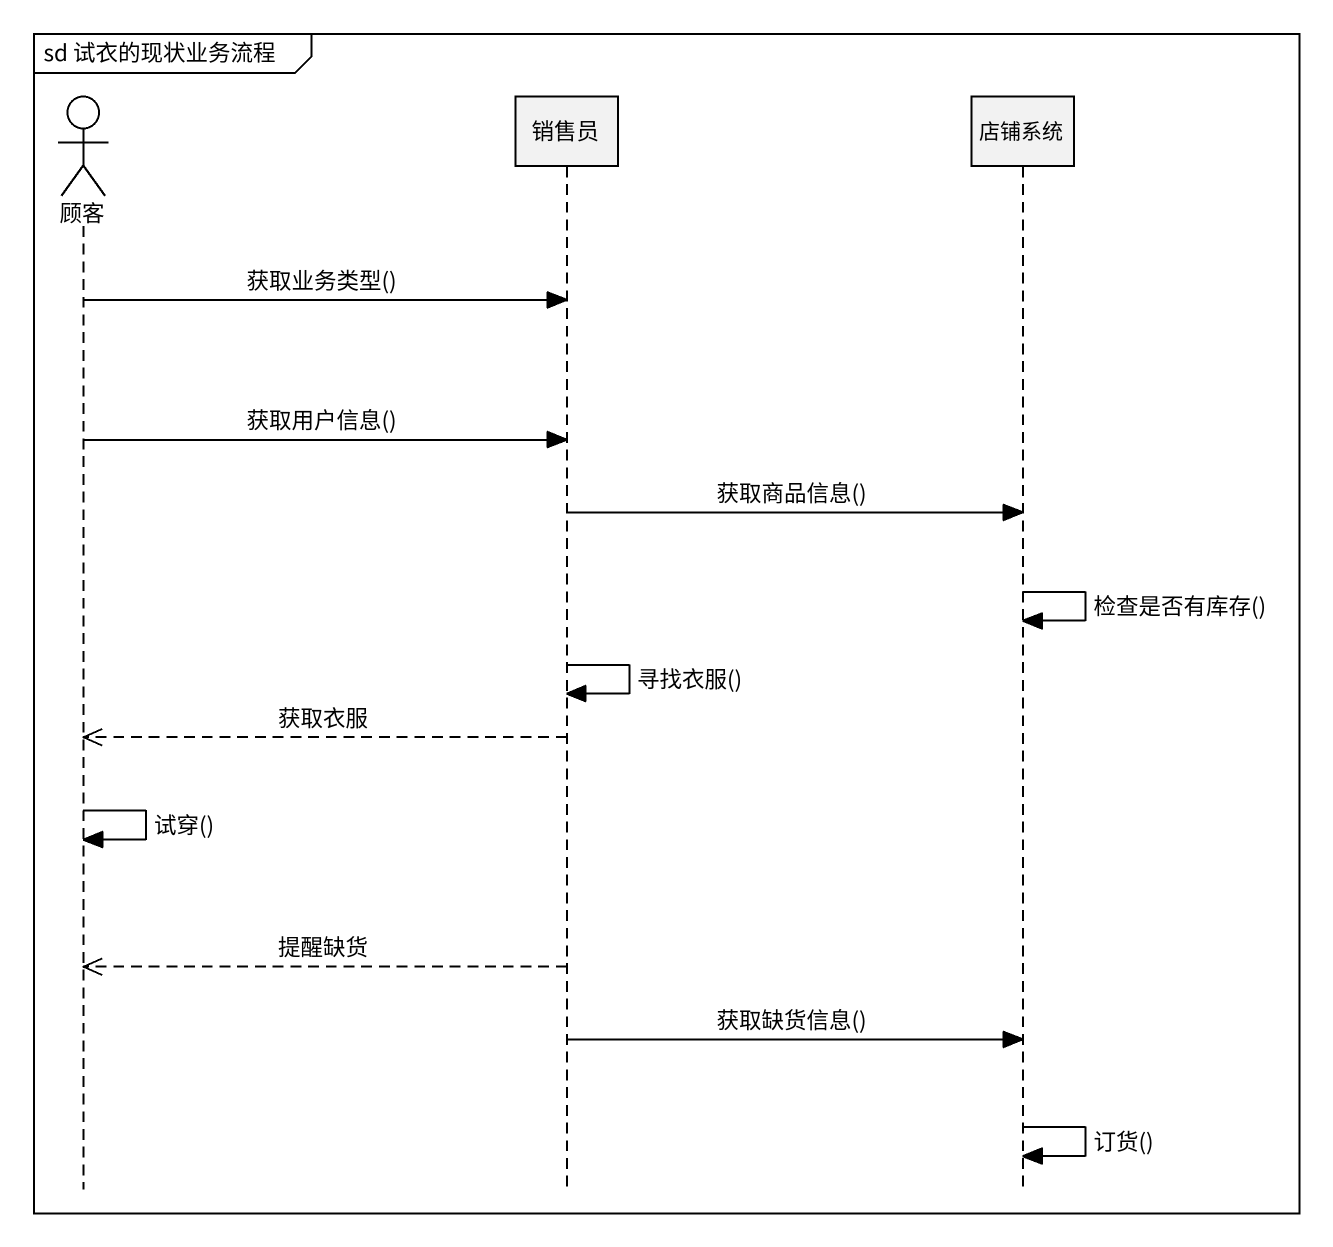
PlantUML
@startuml
mainframe sd 试衣的现状业务流程
hide footbox
actor 顾客
participant 销售员
participant 店铺系统

顾客 -> 销售员 : 获取业务类型()
顾客 -> 销售员 : 获取用户信息()
销售员 -> 店铺系统 : 获取商品信息()
店铺系统 -> 店铺系统 : 检查是否有库存()
销售员 -> 销售员 : 寻找衣服()
销售员 -->> 顾客 : 获取衣服
顾客 -> 顾客 : 试穿()
销售员 -->> 顾客 : 提醒缺货
销售员 -> 店铺系统 : 获取缺货信息()
店铺系统 -> 店铺系统 : 订货()
@enduml
